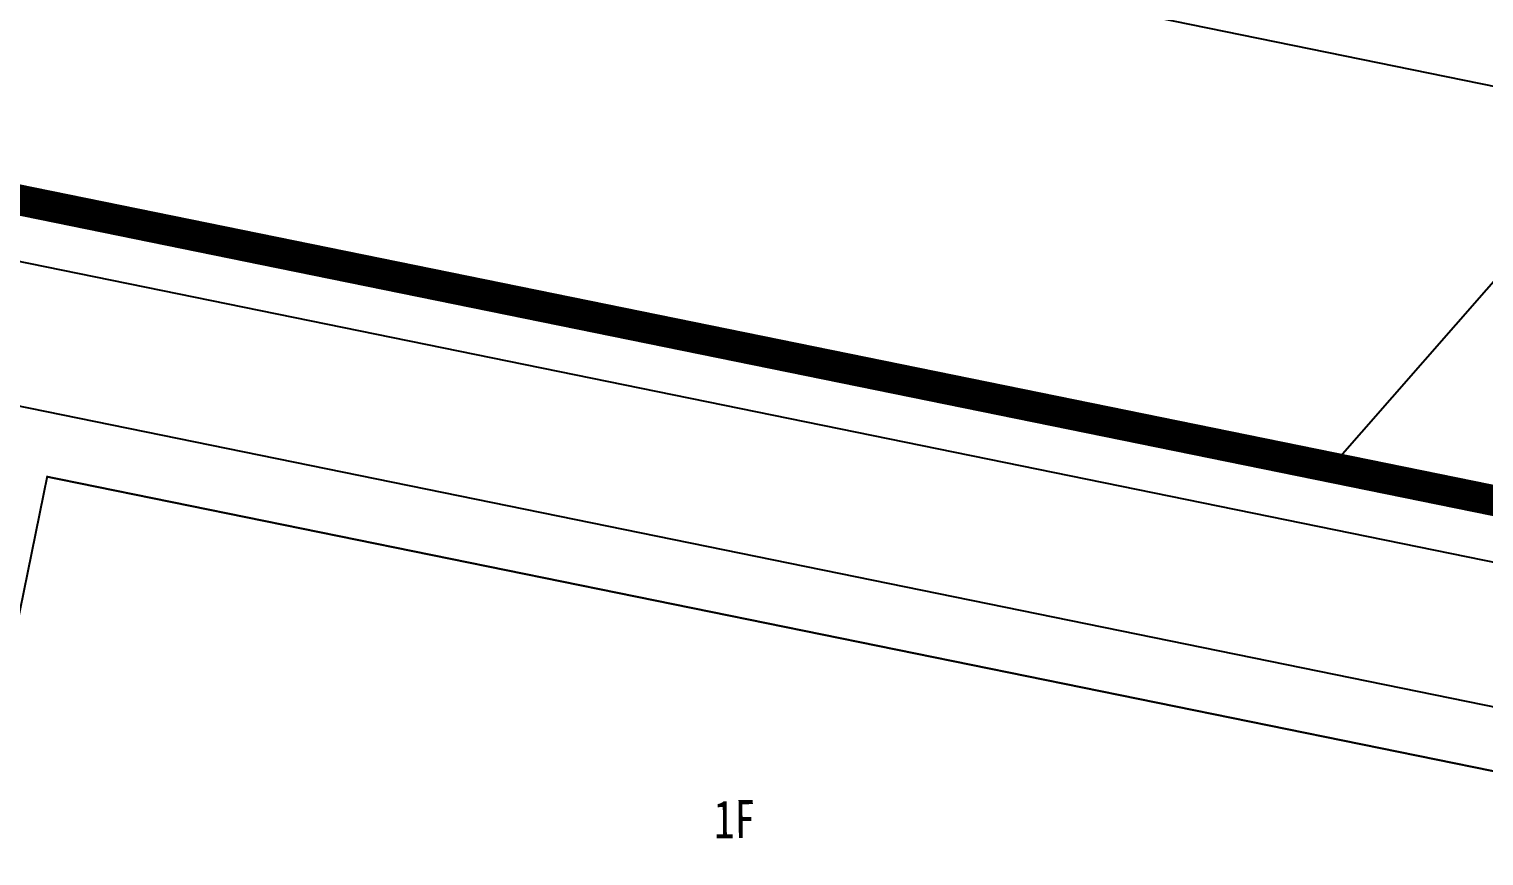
# Model space of a CAD drawing. Extents: x -534 to 560, y 572 to 1344.
# Drawn here: x -200.6 to -128.8, y 1208.4 to 1249.2 of the extents above; entities that cross this region are included whole.
import ezdxf

# ---------------------------------------------------------------- set-up
doc = ezdxf.new("R2010")
doc.units = 0
doc.header["$LTSCALE"] = 1000
doc.header["$MEASUREMENT"] = 0
doc.linetypes.add('DIVIDE', pattern=[1.25, 0.5, -0.25, 0, -0.25, 0, -0.25])
doc.linetypes.add('X5', pattern=[3, 2, -1])
for name, color, linetype in [('003规划景观', 90, 'Continuous'), ('DLSS', 8, 'Continuous'), ('PUB_TEXT', 7, 'Continuous'), ('WALL', 2, 'Continuous'), ('用地红线', 1, 'DIVIDE')]:
    doc.layers.add(name, color=color, linetype=linetype)
doc.styles.add('HT', font='simhei.ttf', dxfattribs={"width": 0.8})

msp = doc.modelspace()

# ---------------------------------------------------------------- linework, layer by layer
at = {"color": 0, "linetype": 'Continuous'}
msp.add_line((-261.825, 1253.136), (324.743, 1133.618), dxfattribs=at)
at = {"layer": '003规划景观', "linetype": 'Continuous'}
msp.add_line((-136.328, 1227.565), (-108.252, 1259.658), dxfattribs=at)
at = {"layer": 'DLSS', "color": 41, "linetype": 'Continuous', "flags": 128}
msp.add_lwpolyline([(-462.522, 830.937), (283.95, 745.242, 0.410843), (300.542, 758.262), (348.834, 1140.627, 0.392284), (341.703, 1150.573), (-387.881, 1299.289)], format="xyb", dxfattribs=at)
msp.add_lwpolyline([(-317.613, 834.433), (278.348, 766.017), (323.892, 1126.526), (324.743, 1133.618), (-188.72, 1238.214), (-407.322, 1282.834), (-445.889, 849.159), (-333.659, 836.275)], dxfattribs=at)
at = {"layer": 'DLSS', "color": 41, "linetype": 'X5'}
msp.add_lwpolyline([(337.755, 1056.829), (319.44, 1058.932, -0.416962), (313.291, 1066.75), (319.712, 1118.397, 0.39174), (308.614, 1133.843), (-244.439, 1246.532, 0.436989), (-261.127, 1234.544), (-273.622, 1134.196, 0.417022), (-261.326, 1118.557), (165.736, 1069.531)], format="xyb", dxfattribs=at)
msp.add_lwpolyline([(-115.377, 1115.284), (-97.64, 1202.333, 0.414214), (-103.102, 1210.589), (-245.836, 1239.673, 0.436989), (-254.18, 1233.679), (-266.675, 1133.331, 0.417022), (-260.527, 1125.512), (-123.035, 1109.728, 0.389039)], format="xyb", close=True, dxfattribs=at)
at = {"layer": 'WALL', "ltscale": 10, "const_width": 0.1}
msp.add_lwpolyline([(-107.751, 1177.754), (-101.762, 1207.149), (-199.753, 1227.09), (-205.736, 1197.692)], close=True, dxfattribs=at)
at = {"layer": '用地红线', "color": 1, "linetype": 'DIVIDE', "ltscale": 0.03, "const_width": 1.5}
msp.add_lwpolyline([(324.743, 1133.618), (-188.72, 1238.214), (-407.322, 1282.834), (-445.889, 849.159), (278.348, 766.017), (323.892, 1126.526), (324.743, 1133.618), (324.743, 1133.618), (324.743, 1133.618)], close=True, dxfattribs=at)
at = {"layer": '用地红线', "color": 5, "linetype": 'DIVIDE', "ltscale": 0.02, "const_width": 1.5}
msp.add_lwpolyline([(-261.825, 1253.136), (324.743, 1133.618), (324.743, 1133.618), (314.157, 1049.473), (-278.72, 1117.534), (-261.825, 1253.136)], close=True, dxfattribs=at)

# ---------------------------------------------------------------- texts
at = {"layer": 'PUB_TEXT', "color": 7, "style": 'HT', "width": 0.8}
msp.add_text('1F', height=1.8776, rotation=0.60314, dxfattribs=at).set_placement((-166.807, 1209.228))

doc.saveas('drawing.dxf')
